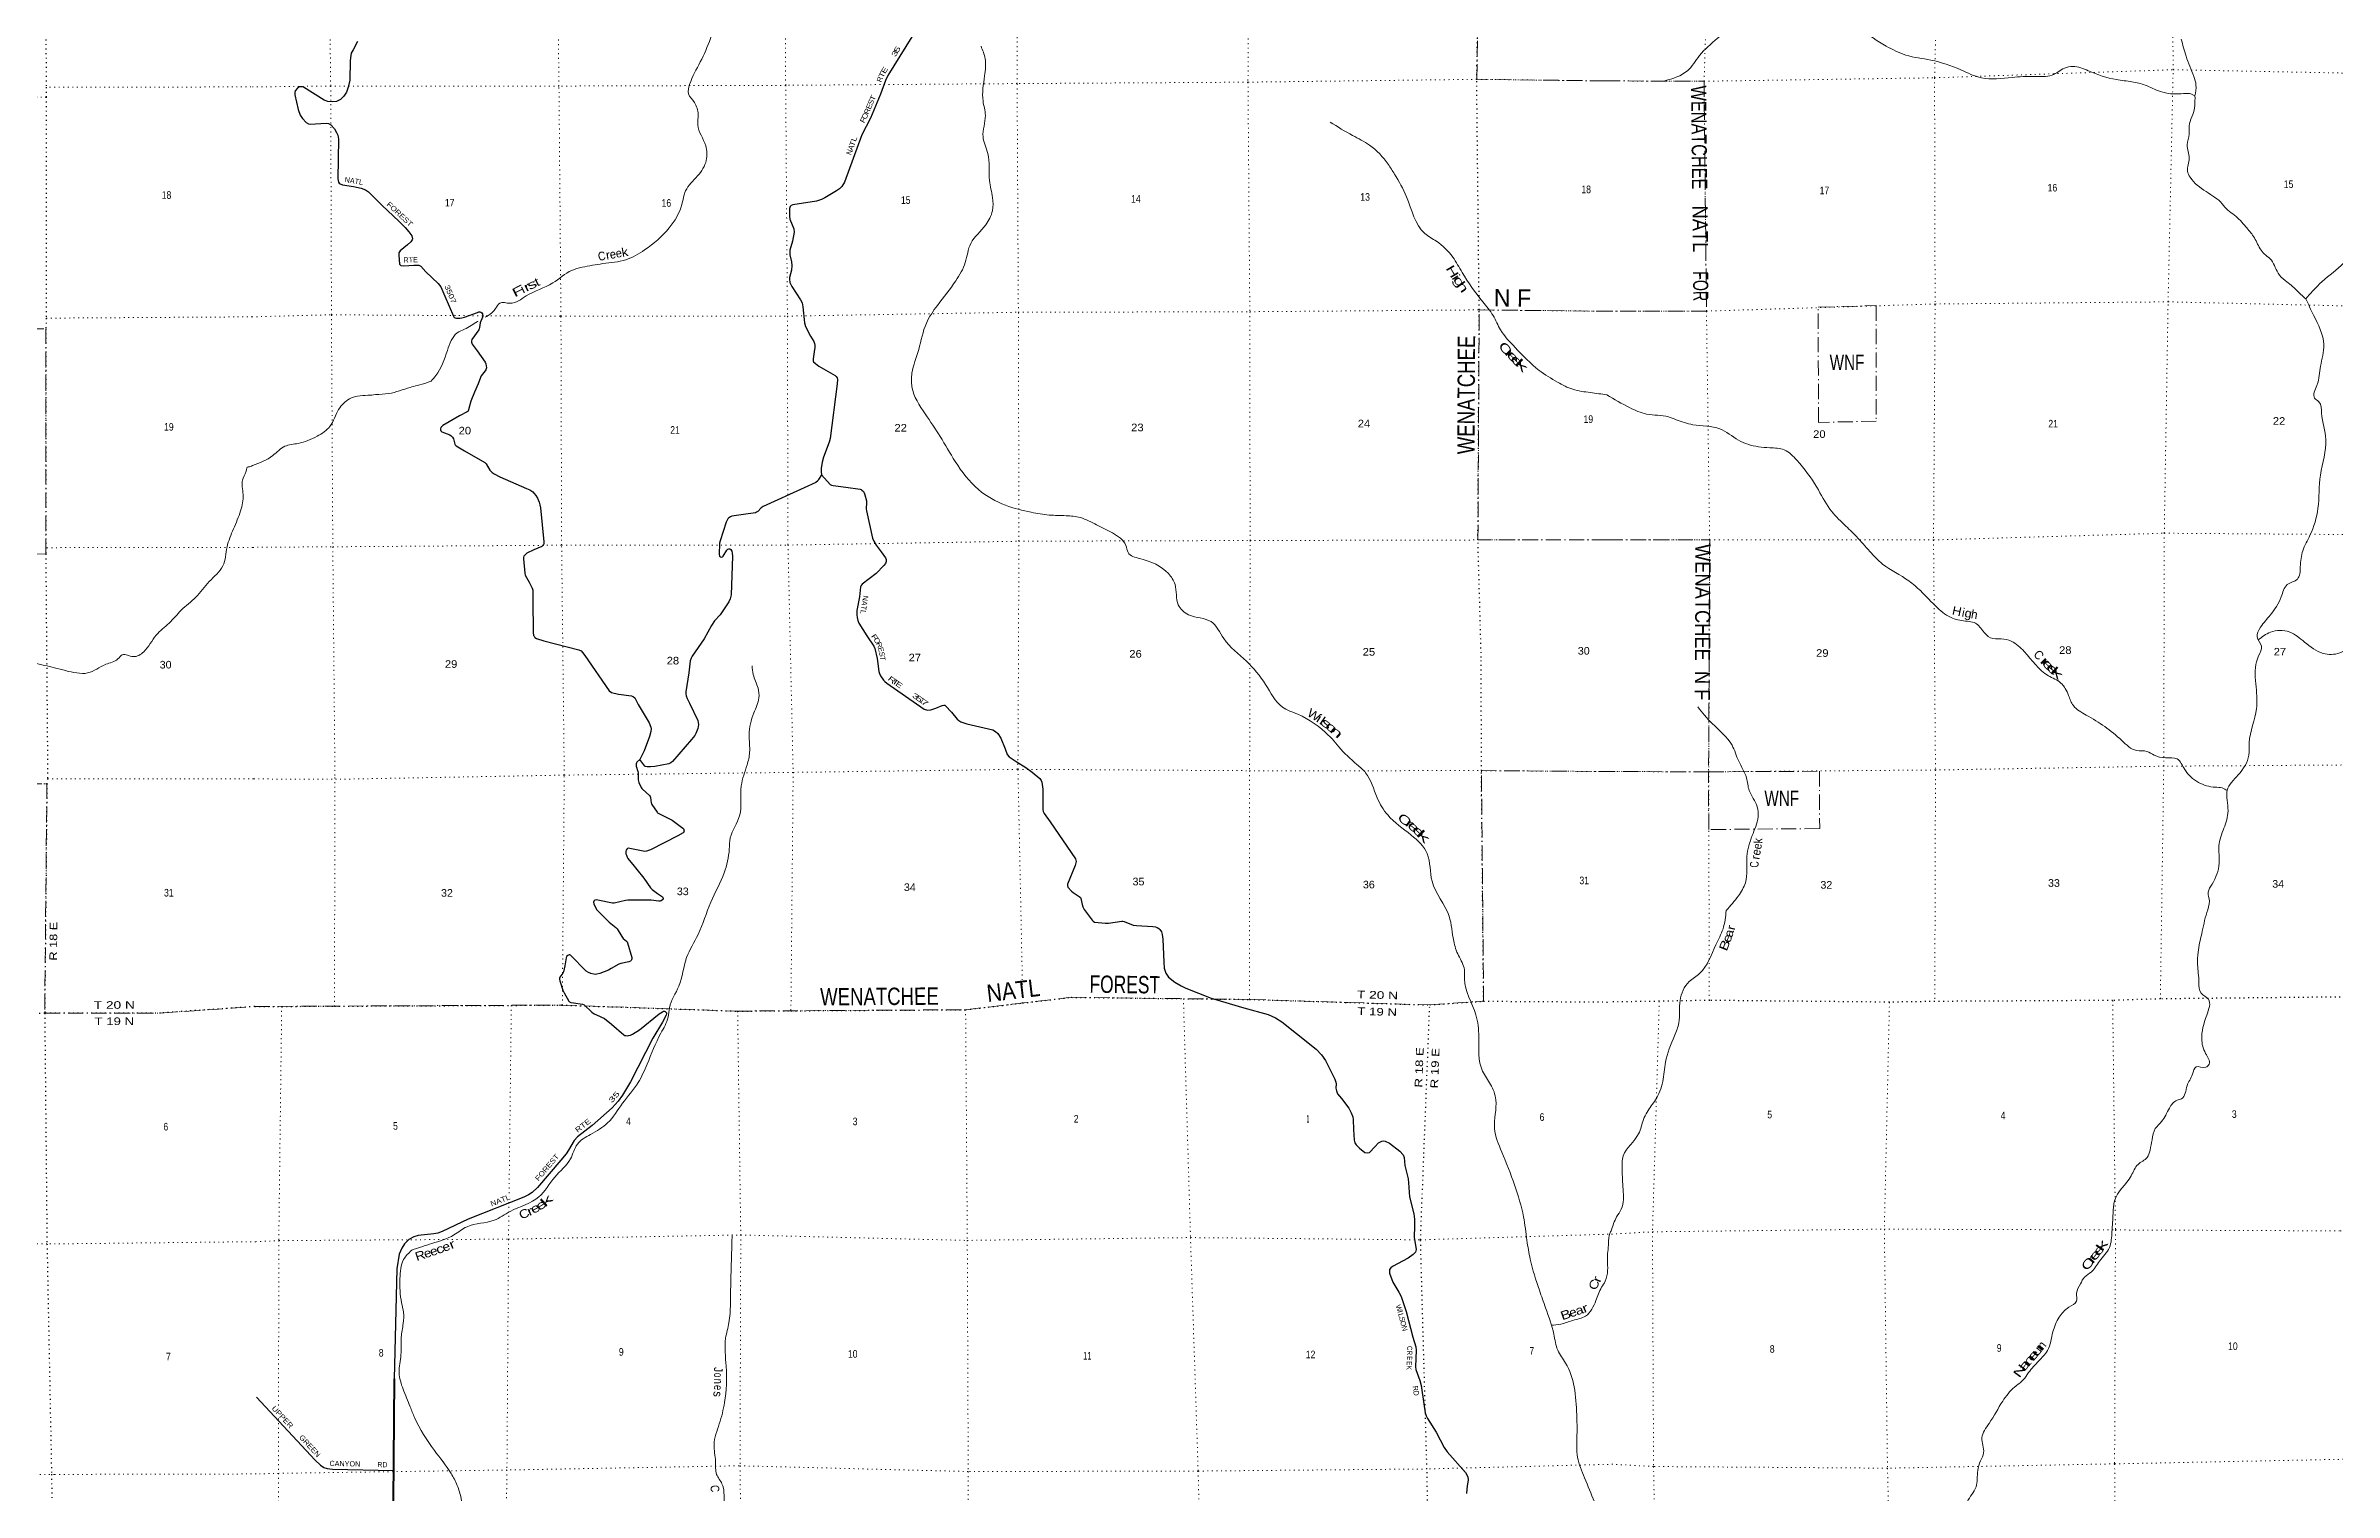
# Model space of a CAD drawing. Header units: feet. Extents: x -8 to 250644, y -192250 to 1368.
# Drawn here: x 88910 to 141658, y -129842 to -96508 of the extents above; entities that cross this region are included whole.
import ezdxf
from ezdxf.enums import TextEntityAlignment as Align

# ---------------------------------------------------------------- set-up
doc = ezdxf.new("R2010")
doc.units = ezdxf.units.FT
doc.header["$LTSCALE"] = 70
doc.linetypes.add('DOT_DASHED', pattern=[7.7, 5, -1.2, 0.3, -1.2])
doc.linetypes.add('DOTTED', pattern=[1.5, 0.3, -1.2])
for name, color, linetype, lineweight in [('26', 7, 'Continuous', 40), ('29', 7, 'Continuous', 25), ('39', 7, 'Continuous', 13), ('44', 7, 'DOT_DASHED', 13), ('6', 7, 'DOTTED', 25), ('7', 7, 'DOTTED', 13)]:
    doc.layers.add(name, color=color, linetype=linetype, lineweight=lineweight)
doc.layers.add('30', color=7, linetype='Continuous')
doc.layers.add('41', color=7, linetype='Continuous')

msp = doc.modelspace()

# ---------------------------------------------------------------- linework, layer by layer
at = {"layer": '26'}
msp.add_line((96939.82, -127228.96), (96855.95, -137299.35), dxfattribs=at)
at = {"layer": '29'}
for points in [[(96097.75, -96408.54), (95994.45, -96600.34)], [(108871.86, -96299.3), (108319.9, -97193.38), (108262.93, -97307.24), (108151.98, -97622.04), (107916.33, -98175.35), (107717.2, -98560.17), (107317.9, -99654.92), (107255.47, -99752.6), (107207.37, -99804.91), (107139.37, -99847.14), (106868.6, -100014.17), (106789.13, -100051.84), (106672.82, -100090.83), (106126.83, -100171.78), (106090.66, -100189.95), (106069.75, -100215.06), (106054.59, -100259.9), (106053.02, -100436.87), (106063.81, -100500.74), (106151.31, -100727.75), (106156.8, -100801.99), (106120.16, -101010.61), (106063.47, -101221.6), (106059.29, -101271.82), (106063.18, -101325.55), (106098.65, -101486.18), (106105.3, -101568.96), (106100.04, -101676.83), (106053.02, -101851.46), (106053.39, -101887.43), (106059.29, -101962.37), (106106.83, -102054.13), (106309.76, -102359.66), (106341.6, -102429.01), (106361.2, -102526.36), (106402.25, -102895.66), (106419.73, -102976.03), (106534.97, -103199.07), (106615.55, -103326.73), (106631.24, -103365.43), (106638.25, -103408.03), (106636.46, -103460.65), (106619.76, -103562.51), (106598.82, -103720.13), (106597.78, -103767.21), (106608.24, -103788.14), (106649.01, -103828.95), (106730.65, -103893.91), (107105.95, -104110.39), (107127.7, -104129.68), (107151.96, -104158.52), (107160.32, -104198.28), (107153.15, -104298.31), (106988.85, -105558.47), (106964.94, -105646.44), (106835.9, -105991.3), (106804.82, -106106.72), (106783.1, -106252.05), (106780.77, -106325.4), (106788.62, -106398.56)], [(95994.45, -96600.34), (95950.95, -96681.11), (95940.85, -96729.85), (95926.44, -96845.61), (95914.99, -97301.13), (95880.2, -97460.16), (95842.56, -97577.35), (95777.87, -97672.06), (95700.36, -97744.75), (95609.58, -97790.05), (95516.33, -97803.34), (95411.68, -97789.56), (95328.12, -97761.49), (94847.14, -97464.35), (94809.04, -97454.96), (94759.31, -97455.98), (94711, -97482.81), (94658.94, -97548.05), (94650.57, -97585.72), (94652.54, -97635.19), (94727.41, -97976.53), (94776.04, -98104.68), (94824.7, -98183.47), (94914.06, -98276.27), (94962.17, -98307.66), (95004.2, -98314.35), (95374.09, -98291.18), (95426.42, -98299.29), (95478.69, -98330.67), (95563.59, -98420.08), (95614.63, -98504.36), (95639.72, -98567.14), (95654.78, -98659.11), (95645.86, -99576.21), (95658.54, -99649), (95671.09, -99674.11), (95696.19, -99690.85), (95747.38, -99710.91), (96005.12, -99751.68), (96177.17, -99791.3), (96281.73, -99828.96), (96350.56, -99874.94), (96661.41, -100186.76), (97050.06, -100548.94), (97164.35, -100665.93)], [(97164.35, -100665.93), (97193.52, -100695.79), (97281.16, -100796.34), (97346.16, -100889.91), (97362.89, -100956.87), (97354.52, -100981.98), (97325.25, -101023.83), (97248.22, -101097.29), (97077.86, -101233.33), (97049.21, -101283.31), (97045.55, -101335.6), (97062.9, -101538.33), (97095.21, -101567.9), (97162.72, -101578.72), (97396.65, -101565.24), (97511.37, -101565.82), (97556.49, -101589.71), (97670.04, -101714.41), (97954.71, -101988.52), (98014.75, -102064.44), (98112.03, -102275.4), (98306.04, -102741.85), (98326.95, -102766.96), (98346.82, -102776.38), (98377.14, -102783.7), (98452.42, -102783.7), (98503.67, -102776.38), (98558.25, -102764.15), (98860.46, -102652.5), (98891.59, -102641.41), (98915.64, -102640.36), (98935.5, -102643.5), (98960.59, -102660.24), (98978.3, -102684.9), (98981.5, -102735.57), (98974.19, -102765.92), (98923.67, -102889.46), (98909.36, -103002.38), (98903.09, -103029.58), (98889.17, -103053.94), (98734.54, -103274.31), (98721.15, -103309.99), (98721.15, -103341.38), (98727.43, -103362.3), (98740.18, -103384.7), (98851.65, -103535.49), (99036.72, -103798.83), (99052.61, -103840.46), (99063.07, -103882.31), (99065.16, -103932.53), (99052.15, -103973.46), (99036.93, -103998.45), (98949.1, -104117.73), (98929.64, -104151.77), (98879.18, -104302.16), (98794.62, -104490.59), (98706, -104699.09), (98655.29, -104897.22), (98642.74, -104926.51), (98623.26, -104945.72), (98443.06, -105033.58), (98064.53, -105259.43), (98034.2, -105288.53), (98019.56, -105307.36), (98009.1, -105338.75), (98009.1, -105355.49), (98019.56, -105384.79), (98042.08, -105401.86), (98221.76, -105476.55), (98256.92, -105498.84), (98271.56, -105511.39), (98288.29, -105530.23), (98309.44, -105563.06), (98340.57, -105689.26), (98348.93, -105701.82), (98372.89, -105725.77), (98564.42, -105842.63), (99033.81, -106115.11), (99061.22, -106142.86), (99144.65, -106284.61), (99161.38, -106305.53), (99196.52, -106339.86), (99242.94, -106372.5), (99376.11, -106442.65), (99990.01, -106710.94)], [(106788.62, -106398.56), (106724.31, -106503.27), (106703.39, -106530.47), (106656.15, -106568.82), (106391.86, -106698.62), (105444.48, -107128.95), (105400.89, -107153.75), (105323.19, -107237.77), (105294.96, -107259.74), (105270.58, -107269.83), (104992.59, -107311.29), (104726.15, -107351.81), (104690.57, -107362.73), (104657.14, -107383.2), (104634.14, -107410.41), (104615.32, -107441.79), (104592.24, -107482.9), (104453.25, -107919.94), (104442.75, -107970.19), (104433.93, -108229.05), (104442.79, -108267.31), (104459.52, -108284.05), (104480.44, -108292.42), (104505.72, -108285.42), (104522.26, -108273.59), (104606.16, -108131.14), (104631, -108106.18), (104651.92, -108099.91), (104677.01, -108102), (104700.15, -108119.33), (104720.93, -108154.31), (104731.38, -108202.44), (104735.65, -108271.93), (104710.47, -109162.94), (104688.54, -109253.15), (104658.19, -109319.88), (104453.48, -109619.83), (104327.78, -109763.51), (104256.78, -109868.19), (104085.89, -110172.81), (103809.16, -110575.43), (103788.25, -110617.28), (103766.43, -110679.76), (103729.57, -110956.61), (103664.86, -111397.82), (103664.86, -111443.85), (103673.9, -111486.27), (103694.14, -111548.48), (103745.33, -111655.02), (103937.95, -112056.86), (103953.45, -112146.96), (103938.81, -112245.31), (103896.99, -112358.31), (103867.71, -112404.34), (103796.62, -112496.01), (103357.45, -113002.82), (103315.63, -113036.3), (103275.09, -113054.63), (102949.04, -113120.06), (102847.2, -113128.38), (102775.05, -113127.33), (102735.32, -113116.87), (102721.19, -113107.46), (102693.5, -113077.11), (102605.74, -112952.66)], [(106788.62, -106398.56), (106993.63, -106615.64), (107019.78, -106631.33), (107057.71, -106644.06), (107351.45, -106680.9), (107681.14, -106725.85), (107703.61, -106733.87), (107722.43, -106746.43), (107755.89, -106782), (107774.71, -106811.3), (107788.68, -106854.55), (107824.9, -106993.35), (107828.1, -107031.25), (107820.72, -107179.6), (107827.48, -107223.9), (107969.41, -107852.39), (107999.53, -107925.61), (108052.85, -108015.14), (108165.73, -108171.8)], [(99990.01, -106710.94), (100068.8, -106745.37), (100133.8, -106786.83), (100169.35, -106824.49), (100204.9, -106870.53), (100242.11, -106936.44), (100282.28, -107025.38), (100301.1, -107083.97), (100313.37, -107155.36), (100390.82, -107942.22), (100389.98, -107982.73), (100381.61, -108003.66), (100366.98, -108024.59), (100340.51, -108046.45), (100160.36, -108122.27), (100001.01, -108204.55), (99972.13, -108224.16), (99950.82, -108244.31), (99932, -108267.32), (99919.45, -108300.81), (99919.81, -108330.39), (99948.73, -108664.92), (99960.6, -108705.77), (100054.03, -108868.55), (100123.55, -109009.2), (100133.81, -109055.18), (100134.67, -109282.15), (100146.29, -110026.71)], [(108165.73, -108171.8), (108265.8, -108310.67), (108279.75, -108348.32), (108281.85, -108390.17), (108263.02, -108436.21), (108227.25, -108489.18), (108048.76, -108667.35), (107728.71, -108916.46), (107703.61, -108943.67), (107689.95, -108977.53), (107665.23, -109206.25), (107608.26, -109519.17), (107604.37, -109564.13), (107606.37, -109622.72), (107610.55, -109681.31), (107629.37, -109756.65), (107653.29, -109816.29), (107838.35, -110110.01)], [(100146.29, -110026.71), (100155.76, -110096.24), (100164.13, -110115.07), (100185.04, -110144.37), (100219.81, -110165.36), (100391.56, -110217.96), (101196.48, -110430.65), (101247.38, -110454.07), (101280.84, -110487.55), (101332.01, -110557.41), (101895.65, -111374.81), (101950.98, -111411.82), (102108.79, -111448.33), (102414.5, -111491.22), (102456.1, -111508.74), (102485.37, -111538.03), (102561.8, -111688.25), (102815.79, -112111.4), (102853.98, -112214.75), (102860.75, -112250.55), (102857.61, -112308.1), (102829.32, -112425.41), (102706.31, -112758.24), (102605.74, -112952.66)], [(107838.35, -110110.01), (107998.47, -110347.81), (108019.26, -110397.16), (108070.49, -110630.08), (108113.49, -110931.65), (108126.04, -110977.69), (108149.19, -111025.61), (108218.05, -111124.17), (108249.42, -111157.65), (108292.57, -111196.55), (109160.15, -111796.95), (109232.12, -111818.95), (109310.72, -111813.69), (109428.17, -111773.27), (109574.22, -111713.24), (109611.86, -111704.87), (109634.86, -111706.96), (109648.24, -111717.62), (109787.69, -111868.47), (109915.14, -112023.31), (109952.73, -112058.52), (110002.92, -112087.82), (110136.68, -112132.22), (110735.94, -112272.16), (110801.78, -112313.82), (110851.97, -112355.67), (110927.24, -112463.27), (111022.54, -112711.45)], [(111022.54, -112711.45), (111071.55, -112839.07), (111115.77, -112895.2), (111279.35, -112999.96), (111502.79, -113140.98), (111648.74, -113249.22), (111820.22, -113395.7), (111853.68, -113441.74), (111871.54, -113477.02), (111891.02, -113637.62), (111889.23, -114105.09), (111897.59, -114155.31), (111923.19, -114203.62), (112058.52, -114394.6), (112643.5, -115248.93), (112656.72, -115308.34), (112635.04, -115395.41), (112464.33, -115827.31), (112460.14, -115860.79), (112471.51, -115898.72), (112551.11, -115989.48), (112589.06, -116021.42), (112729.91, -116113.99), (112758.15, -116138.05), (112770.54, -116158.33), (112798.93, -116300.23), (112813.56, -116348.36), (112847.68, -116413.39), (113026.87, -116655.97), (113054.06, -116683.17), (113084.64, -116702.95), (113336.38, -116729.21), (113404.41, -116727.81), (113710.71, -116683.17), (113736.85, -116680.03), (113770.35, -116688.57), (113977.34, -116774.2), (114049.91, -116783.58), (114429.66, -116804.57), (114489.7, -116816.05), (114527.34, -116828.61), (114562.89, -116847.44), (114591.36, -116875.21), (114625.63, -116931.15), (114640.27, -116987.65), (114656.61, -117100.13), (114682.08, -117629.38)], [(102605.74, -112952.66), (102534.53, -113018.53), (102524.64, -113034.74), (102518.88, -113055.14), (102518.36, -113080.77), (102521.28, -113108.98), (102560.19, -113232.49), (102566.76, -113265.63), (102563.85, -113426.57), (102570.14, -113458.29), (102580.58, -113484.12), (102634.95, -113603.39), (102649.59, -113624.32), (102665.51, -113643.15), (102825.78, -113782.83), (102838.9, -113806.13), (102847.74, -113832), (102865.51, -113954.42), (102869.18, -113969.59), (102880.29, -113990.86), (103001.97, -114173.62), (103009.81, -114183.56), (103023.57, -114193.9), (103348.89, -114357.24), (103594.2, -114536.45), (103605.29, -114548.19), (103613.65, -114562.84), (103619.93, -114587.95), (103623.07, -114607.83), (103620.97, -114619.34), (103614.7, -114629.8), (103601.86, -114642.83), (103481.69, -114712.78), (102848.96, -115038.34), (102760.43, -115070.29), (102714.42, -115074.47), (102676.95, -115070.03), (102373.29, -115007.08), (102344.28, -115001.23), (102321.27, -115007.51), (102302.45, -115022.16), (102287.22, -115044.99), (102281.54, -115074.47), (102281.54, -115105.86), (102283.63, -115128.88), (102294.09, -115164.45), (102308.73, -115204.21), (102326.59, -115235.74), (102468.57, -115411.13)], [(102468.57, -115411.13), (102531.68, -115489.1), (102694.94, -115694.2), (102846.16, -115915.32), (102883.81, -115951.27), (103013.67, -116044.16), (103123.38, -116118.68), (103136.85, -116137.51), (103143.13, -116156.34), (103138.94, -116175.18), (103129.15, -116190.94), (103095.03, -116214.93), (103069.93, -116223.3), (103041.09, -116222.84), (102866.03, -116201.33), (102809.28, -116196.18), (102325.46, -116200.29), (102269.51, -116208.91), (102014.9, -116270.38), (101969.46, -116270.39), (101635.86, -116195.32), (101594.57, -116188.77), (101567.38, -116199.24), (101544.38, -116222.25), (101535.74, -116247.25), (101542.29, -116278.75), (101607.11, -116410.59), (101641.04, -116452.21), (101898.1, -116705.69), (102051.5, -116828.05), (102077.53, -116856.64), (102184.92, -117031.5), (102221.93, -117078.11), (102297.22, -117140.89), (102310.81, -117154.49), (102322.37, -117182.35), (102417.26, -117515.71), (102419.03, -117547.38), (102413.28, -117573.01), (102403.35, -117588.19), (102385.05, -117605.44), (102346.96, -117621.9), (102162.85, -117654.1), (102120.92, -117669.51), (101945.37, -117775.47), (101884.59, -117807.41), (101679.78, -117886.38), (101612.42, -117903.07), (101583.58, -117907.3), (101539.67, -117905.21), (101476.93, -117888.47), (101418.38, -117867.54), (101366.76, -117834.24), (101004.11, -117466.1), (100986.54, -117458.43), (100975.03, -117457.4), (100941.58, -117469.95), (100916.48, -117499.25), (100901.96, -117528.06), (100871.38, -117714.62), (100844.34, -117847.65), (100828.87, -117883.09), (100762.78, -117975.3), (100754.41, -117989.95), (100752.46, -118021.38), (100756.5, -118059.01), (100829.64, -118268.4), (100856.88, -118333.14), (100964.75, -118525.61), (100985.5, -118541.35), (101012.68, -118556), (101070.57, -118566), (101284.54, -118593.67), (101316.31, -118608.75), (101493.67, -118779.91), (101547.54, -118816.02), (101607.5, -118844.03)], [(114682.08, -117629.38), (114688.48, -117762.46), (114726, -117877), (114787.77, -117969.41), (114930.95, -118086.26), (115081.52, -118174.15), (115186.76, -118225.25), (115773.72, -118459.48), (116522.66, -118678.04), (117085.88, -118833.95), (117258.5, -118908.65), (117400.71, -119000.73), (117736.17, -119271.02), (118195.38, -119628.51), (118314.32, -119762.1), (118408.69, -119892.18), (118620.37, -120324.76), (118645, -120392.32), (118653.36, -120429.98), (118649.18, -120530.43), (118657.55, -120589.02), (118686.82, -120660.17), (118778.87, -120770.66), (118942.09, -120989.8), (119000.51, -121099.62), (119033.97, -121191.69), (119047.19, -121254.96), (119052.46, -121485.76), (119065.68, -121726.61), (119086.25, -121792.27), (119115.52, -121838.31), (119193.02, -121913.55), (119312.1, -122009.9), (119374.58, -122022.37), (119425.03, -122014.09), (119540.95, -121882.3), (119629.97, -121792.27), (119703.29, -121752.25), (119734.53, -121746.23), (119780.54, -121750.42), (119883.06, -121796.84), (120118.35, -121982.04), (120198.03, -122068.53), (120217.61, -122125), (120233.24, -122311.44), (120313.81, -122623.04), (120323.93, -122709.02), (120344.87, -123036.18), (120441.57, -123427.75), (120458.1, -123550.06), (120456.66, -123712.75), (120451.86, -123963.59), (120494.92, -124250.67), (120492.62, -124277.24), (120481.11, -124309.68), (120430.92, -124364.08), (120310.37, -124450.91), (119951.94, -124640.68), (119912.29, -124669.6), (119883.02, -124711.46), (119878.83, -124740.75), (119881.48, -124797.04), (119958.79, -124999.92), (120095.97, -125235.05), (120147.56, -125331.91), (120268.48, -125674.97), (120420.51, -126269.36), (120487.76, -126494.29), (120494.7, -126566.55), (120477.97, -126955.77), (120492.09, -127016.07), (120583.25, -127267.15), (120615.99, -127382.66), (120673.48, -127807.2), (120705.92, -128012.54), (120726.83, -128079.51), (120756.37, -128142.55), (120955.26, -128458.1), (121146.05, -128809.76), (121209.92, -128910.27), (121632.35, -129391.57), (121685.6, -129491.4), (121695.09, -129558.98), (121676.27, -129703.37), (121667.9, -129774.51), (121654.4, -129874.62)], [(101607.5, -118844.03), (101785.07, -118926.97), (101952.57, -119055.82), (102231.65, -119301.33), (102254.87, -119313.53), (102282.06, -119319.81), (102317.61, -119324), (102344.79, -119319.81), (102388.71, -119309.35), (102437.6, -119285.78), (102597.84, -119185.83), (103048.79, -118819.69), (103122.73, -118771.55), (103149.91, -118756.9), (103168.93, -118757.77), (103187.56, -118763.18), (103198.01, -118771.55), (103214.74, -118796.66), (103218.93, -118819.68), (103212.62, -118848.18), (103124.16, -119006.51), (102903.07, -119381.24), (102390.12, -120383.4), (102200.5, -120690.46), (102100.12, -120828.57), (101964.42, -120980.39), (101501.33, -121392.66), (101169.52, -121650.96), (101088.43, -121736.83), (100957.77, -121963.28), (100901.84, -122040.18), (100781.14, -122187.61), (100247.4, -122816.45), (100119.72, -122931.63), (100040.26, -122990.22), (99930.82, -123044.45), (98647.85, -123547.04), (98043.15, -123833.53), (97946.95, -123871.2), (97857.15, -123886.26), (97491.06, -123929.79), (97391.14, -123959.37), (97277.76, -124021.87), (97181.56, -124118.13), (97114.64, -124218.57), (97058.05, -124353.9), (97003, -124690.92), (96939.82, -127228.96)], [(93764.14, -127652.53), (95115.83, -129103.32), (95238.81, -129217.78), (95321.2, -129270.39), (95393.56, -129297.3), (95522.97, -129311.02), (96922.24, -129339.81)]]:
    msp.add_lwpolyline(points, dxfattribs=at)
at = {"layer": '39'}
for points in [[(141003.13, -102339.38), (141321.51, -101996.81), (141816.54, -101572.34), (142169.37, -101285.84), (142492.92, -101154.71), (142789.33, -100866.58), (143190.68, -100277.49), (143539.67, -100021.25), (143850.39, -99767.28), (144085.72, -99374.77), (144270.58, -98964.45), (144386.49, -98480.04), (144511.04, -98092.3), (144601.99, -97809.57), (144569.05, -97364.43), (144627.83, -96761.51), (144778.86, -96419.94), (144734.02, -95674.62), (144709.45, -95279.81), (144863.19, -95053.09), (145212.3, -94817), (145474.76, -94577.46), (145748.75, -94247.16), (146255.19, -94042.26), (146572.19, -93826.54), (146679.2, -93535.64), (146900.81, -92727.51)], [(99037.72, -102764.83), (99107.87, -102724.29), (99278.67, -102563.29), (99373.1, -102440.52), (99610.35, -102442.61), (99980.19, -102273.62), (100597.26, -101973.85), (101033.38, -101684.09), (101272.59, -101613.7), (101751.06, -101529.3), (102279.79, -101440.88), (102713.93, -101211.52), (103278.6, -100706.39), (103571.82, -100164.94), (103658.08, -99848.91), (103935.34, -99508.77), (104134.17, -99148.48), (104121.9, -98814.29), (103938.65, -98329.07), (103946.55, -98089.5), (103859.93, -97813.67), (103727.11, -97616.34), (103751.11, -97400.95), (103996.09, -96881.63), (104231, -96340.16), (104407.61, -95812.77), (104672.72, -95335.74), (104933.98, -95144.57), (105221.29, -94816.52), (105319.63, -94520.61), (105349.61, -94222.68), (105594.65, -93793.95)], [(126225.41, -97315.56), (126747.81, -97084.36), (127027.71, -96731.85), (127438.31, -96338.17), (127646.94, -96191.69), (127939.21, -96215.93), (128436.1, -96097.75), (128971.16, -95630.69), (129295.03, -95549.94), (129860.97, -95521.98), (130370.06, -95750.33), (130753.01, -96108.49), (131329.66, -96513.72), (131784.23, -96722.28), (132363.14, -96839.32), (133049.49, -97062.46), (133524.04, -97244.69), (134235.15, -97235.91), (134736.67, -97214.43), (135153.51, -97183.43), (135440.64, -97024.33), (135633.79, -96982.74), (135988.98, -97083.14), (136636.93, -97288.4), (136995.83, -97336.38), (137302.54, -97414.94), (137649.95, -97561.75), (138133.78, -97612.93), (138319.11, -97609.68), (138448.39, -97662.94)], [(110467.91, -96517.23), (110560.56, -96803.13), (110550.75, -97201.73), (110512.9, -97781.51), (110567.38, -98111.68), (110513.39, -98606.9), (110624.21, -98989.43), (110662.78, -99613.52), (110733.39, -100006.1), (110729.55, -100310.09), (110574.93, -100636.17), (110231.38, -101064.86), (110102.97, -101501.68), (109886.08, -101924.37), (109462.19, -102489.94), (109207.09, -102902.55), (109030.53, -103510.47), (108876.04, -104053.97), (108874.22, -104370.04), (109180.2, -104992.19), (109526.34, -105513.71), (109872.5, -106087.56), (110409.71, -106735.96), (111033.21, -107098.52), (111624.41, -107257.74), (112036.62, -107322.29), (112428.69, -107338.52), (112756.44, -107382.91), (113132.52, -107550.11), (113498.56, -107735.44), (113804.34, -108021.4), (113856.71, -108188.51), (114128.22, -108325.48), (114785.89, -108671.95), (114938.84, -108921.63), (115013.52, -109392.73), (115250.9, -109620.28), (115769.73, -109779.48), (116061.49, -110170.12), (116582.55, -110689.68), (117027.21, -111227.33), (117415.56, -111748.85), (117767.51, -111914.04), (118479.55, -112399.43), (118558.01, -112479.98), (118712.93, -112665.24), (119131.38, -113070.01), (119332.55, -113261.32), (119598.29, -113839.17), (119841.81, -114233.83), (120382.93, -114699.03), (120751.12, -115125.93), (120862.09, -115762.12), (121256.65, -116567.5), (121361.54, -117141.28), (121474.33, -117473.49), (121611.25, -117803.69), (121611.38, -118011.04), (121873.25, -118840.54), (121939.9, -119345.86), (122026.83, -120137.05), (122214, -120443.11), (122332.84, -120799.48), (122305.09, -121457.77), (122472.29, -122003.38), (122766.29, -122760.42), (122971.81, -123495.28), (123050.55, -124036.84), (123127.21, -124473.72), (123338.76, -125188.45), (123479.74, -125595.15), (123671.11, -126203.18), (123759.79, -126567.59), (123942.94, -126865.59), (124138.29, -127413.23), (124199, -128057.45), (124203.3, -128520.48), (124217.68, -129039.88), (124378.81, -129506.98), (124610.36, -130064.69), (124807.67, -130513.68), (124898.33, -130821.72), (125038.92, -131057.29)], [(138132.14, -96353.46), (138243.33, -96747.69), (138423.48, -97216.02), (138471.01, -97411.17), (138448.37, -97663.22)], [(138448.37, -97663.22), (138400.64, -98094.79), (138321.32, -98302.88), (138314.76, -98548.77), (138269.89, -98788.88), (138314.09, -99098.92), (138277.64, -99397.41), (138336.91, -99536.06), (138703.58, -99868.13), (139078.01, -100149.77), (139203.81, -100296.04), (139357.62, -100409.87), (139619.16, -100680.18), (139795.79, -100902.68), (139950.62, -101183.77), (140046.05, -101306.06), (140181.7, -101415.99), (140363.02, -101745.27), (140529.28, -101919.48), (140668.95, -102027.36), (140887.81, -102237.5), (141003.27, -102339.5)], [(118515.28, -98269.15), (119030.17, -98575.3), (119422.37, -98798.88), (119852.89, -99239.9), (119995.78, -99465.41), (120277.58, -99988.92), (120694.27, -100834.57), (120963.8, -101013.82), (121340, -101378.32), (121559.36, -101732.7), (122030.24, -102405.24), (122269.69, -102725.4), (122442.8, -103057.63), (122776.8, -103458.35), (123330.02, -103987.98), (123758.44, -104259.88), (124104.36, -104425.07), (124514.56, -104499.68), (124892.34, -104554.37)], [(97790.18, -104235.51), (97902.36, -104106.95), (98167.41, -103527.25), (98392.35, -103126.7), (98561.19, -103040.19), (98862.66, -102861.11), (98870.82, -102856.36)], [(141003.27, -102339.5), (141182.86, -102717.15), (141416.67, -103394.7), (141343.16, -103894.96), (141257.2, -104334.84), (141206.61, -104627.37), (141303.84, -104713.38), (141365.87, -104974.93), (141464.24, -105578.83), (141340.32, -106399.83), (141282.55, -107167.99), (141098.98, -107789.89), (140933.93, -108143.65), (140875.76, -108516.84), (140808.99, -108799.41), (140574.05, -108925.92), (140436.75, -109206.94), (140183.46, -109627.79), (139959.54, -109909.39), (139878.28, -110129.59), (139980.33, -110344.53), (139913.2, -110568.66), (139842.31, -110837.15), (139870.13, -111435.47), (139866.19, -111780.09), (139697.75, -112569.14), (139689.42, -112855.35), (139442.39, -113312.43), (139192.71, -113664.74), (139209.73, -114142.22), (139115.44, -114537.82), (139001.09, -114947.66), (139005.55, -115348.65), (138841.27, -115829.36), (138753.77, -116017.35), (138779.18, -116218.7), (138722.38, -116485.08), (138602.49, -116977.58), (138520.41, -117393.25), (138510.1, -117683.51), (138538.77, -118090.38), (138588.64, -118339.93), (138756.73, -118481.88), (138720.69, -118848.88), (138603.17, -119399.81), (138693.83, -119729.69), (138773.9, -119975.01), (138697.78, -120048.06), (138472.1, -120041.51), (138390.53, -120209.31), (138265.23, -120476.15), (138140.12, -120773.21), (138037.58, -120806.14), (137857.39, -120990.72), (137679.96, -121298.21), (137533.89, -121462.42), (137458.9, -121718.84), (137412.03, -121960.98), (137344.54, -122126.67), (137136, -122287.26), (136976.43, -122550.3), (136593.14, -123127.18), (136560.66, -123417.58), (136535.03, -123838.92), (136474.8, -124204.07), (136251.08, -124517.91), (136053.16, -124769.11), (135902.75, -124882.97), (135809.04, -125042.79), (135717.67, -125257.01), (135716.78, -125440.39), (135544.36, -125578.58), (135316.1, -125809.83), (135173.11, -126147.32), (135046.81, -126579.4), (134846.79, -126816.51), (134612.72, -127086.09), (134490.84, -127252.15), (134290.39, -127418.73), (134016.38, -127745), (133703.19, -128254.91), (133538.02, -128590.54), (133576.36, -128930.84), (133507, -129118.72), (133439.87, -129342.85), (133401.89, -129721.95), (133202.5, -130061.83), (133126.58, -130497.61), (133009.46, -130782.54), (132556.97, -131245.01), (132401.63, -131540.26)], [(139905.22, -110201.21), (140187.89, -110022.73), (140623.02, -110017.81), (140974.99, -110251.24), (141401.68, -110512.38), (141784.38, -110499.75), (142200.36, -110327.7), (142391.83, -110340.53), (142663.58, -110302.44), (143175.65, -110359.48), (143456.85, -110220.57), (143634.01, -110199.24), (144021.66, -110337.71), (144493.53, -110409.12), (145046.79, -110284.52), (145382.52, -110167.41), (145538.87, -110037.4), (145941, -109905.75), (146054.99, -109767.95), (145894.92, -109617.88), (145702.97, -109195.98), (145749.41, -108883.32), (145923.55, -108696.76), (146249.18, -108575.69), (146465.54, -108374.75), (146603.02, -108123.95), (146738.99, -107955.78), (146972.2, -107875.64), (147361.7, -107655.4), (147788.58, -107289.82), (148219.42, -106910.11), (148659.18, -106673.41), (149055.01, -106501.5), (149558.48, -106469.93), (149853.58, -106296.67), (150192.49, -106370.98), (150422.3, -106393.63), (150629.46, -106335.82), (151172.96, -106261.66), (151622, -106224.41), (151561.09, -105817.75), (151531.76, -105632.55), (151672.08, -105188.28), (151632.77, -104688.78), (151616.05, -104259.66), (151810.37, -104079.01), (152100.99, -103833.24), (152434.57, -103363.49), (152526.35, -103129.69)], [(93674.33, -106184.28), (94143.69, -105949.84), (94421.03, -105738.54), (94726.59, -105672.2), (95164.8, -105505.25), (95460.22, -105279.86), (95661.04, -104887.36), (95910.2, -104647.87), (96095.14, -104579.48), (96336.4, -104563.45), (96509.3, -104547.4), (96816.9, -104521.33), (97309.4, -104380.56), (97472.23, -104334.31), (97705.2, -104269.98), (97790.18, -104235.51)], [(124890.54, -104554.11), (125417.16, -104847.61), (125808.91, -104996.13), (126310.95, -105061.3), (126486.61, -105124.61), (126876.15, -105240.91), (127497.24, -105335.5), (127925.94, -105596.63), (128142.09, -105691.92), (128646.24, -105773.19), (128980.97, -105821.33), (129272.54, -106061.21), (129731.62, -106678.82), (130034.91, -107188.64), (130365.46, -107543.12), (130645.16, -107817.33), (130955.5, -108161.87), (131249.39, -108452.11), (131854.15, -108841.03), (132119.43, -109064.96), (132510.66, -109459.34), (132860.67, -109700.84), (133205.6, -109771.08), (133356.88, -109800.3), (133559.49, -109988.37), (133733.74, -110150.44), (133981.69, -110174.98), (134213.72, -110231.87), (134511.3, -110465.66), (135068.75, -111026.19), (135357.87, -111193.53), (135532.87, -111478.52), (135645.11, -111713.55), (135942.6, -111933.23), (136762.1, -112518.2), (137103.99, -112749.68), (137341.84, -112770.26), (137507.56, -112855.81), (137765.8, -112914.54), (138037.95, -112942.95), (138210.67, -113185.63), (138530.81, -113483.76), (138914.27, -113596.06), (139073.52, -113611.12), (139190.91, -113669.93)], [(75330.78, -106876.02), (75434.4, -106885.48), (75842.16, -106820.71), (76400.62, -106810.1), (76718.06, -106854.04), (76886.87, -106926.28), (76995.35, -106924.16), (77156.04, -106891.82), (77373.02, -106921.77), (77841.12, -106953.49), (78134.37, -106882.8), (78524.17, -106978.96), (78793.39, -107014.9), (78942.02, -106968.49), (79438.25, -107006.21), (79701.36, -106937.56), (79956.41, -106836.74), (80295.87, -106782.1), (80764.03, -106894.27), (81123.71, -106992.47), (81396.89, -106962.03), (81629.85, -106873.3), (82154.03, -106685.72), (82545.74, -106655.16), (82851.2, -106793.64), (83092.37, -106920.12), (83255.04, -106849.56), (83470.01, -106871.47), (83817.66, -107011.92), (84292.01, -107315.17), (84605.6, -107560.24), (85067.82, -107772.99), (85303.06, -108016.13), (85612.64, -108283.33), (85960.37, -108520.33), (86195.48, -108600.55), (86336.11, -108612.48), (86641.65, -108833.42), (86929.11, -109068.47), (87270.88, -109383.91), (87692.96, -109648.99), (88062.81, -109910.1), (88249.92, -110249.84), (88272.2, -110485.14), (88634, -110722.12), (89114.22, -110842.33), (89626.59, -110962.5), (89875.7, -110962.26), (90293.39, -110762.72), (90572.52, -110639.75), (90674.9, -110545.11), (90924.04, -110585.09), (91167.03, -110474.23), (91456, -110089.77), (91757.11, -109811.9), (92030.08, -109517.97), (92369.34, -109215.93), (92676.42, -108857.61), (92991.52, -108493.24), (93089.61, -108058.69), (93237.93, -107642.19), (93400.31, -107223.66), (93458.27, -106849.49), (93445.94, -106515.62), (93526.14, -106310.38), (93578.29, -106211.77), (93580.3, -106211.77), (93674.33, -106184.28)], [(97347.5, -124262.43), (97809.84, -124109.57), (98318.4, -123912.44), (98619.87, -123725.31), (99245.07, -123574.52), (99616.9, -123371.31), (100276.17, -123037.33), (100643.83, -122578.44), (101005.48, -122159.82), (101164.11, -121821.66), (101467.57, -121596.28), (101859.48, -121330.66), (102205.02, -120879.83), (102564.63, -120400.81), (102769.46, -119980.12), (103088.71, -119263.54), (103253.35, -118895.18), (103285.39, -118675.76), (103502.23, -118178.58), (103680.78, -117522.35), (103945.85, -116988.95), (104236.94, -116246.18), (104548.17, -115567.85), (104664.46, -115024.33), (104688.43, -114764.65), (104901.24, -114251.36), (104941.04, -113562.87), (105075.46, -113081.77), (105133.59, -112791.9), (105123.29, -112389.26), (105231.56, -111884), (105347.96, -111535.76), (105329.73, -111312.29), (105216.95, -110996.19), (105190.69, -110794.87)], [(127643.53, -116434.07), (127923.56, -116101.72), (128084.88, -115796.35), (128121.47, -115189.54), (128241.44, -114711.15), (128377.82, -114278.99), (128360.26, -114043.33), (128172.63, -113669.76), (128110.42, -113377.98), (127930.78, -112994.28), (127777.43, -112624.51), (127319.06, -112123.78), (126985.62, -111744.06)], [(127643.53, -116434.07), (127569.59, -116861.78), (127406.61, -117225.6), (127029.86, -117885.06), (126789.27, -118076.09), (126578.36, -118508.74), (126551.28, -119022.79), (126450.36, -119323.73), (126244.55, -119931.67), (126178.79, -120379.47), (126012.13, -120801.75), (125820.43, -121081.13), (125736.88, -121254.99), (125624.03, -121580.18), (125270.56, -122092.38), (125244.27, -122406.92), (125265.16, -122858.18), (125225.67, -123319.92), (125117.95, -123495.96), (124998.89, -123804.52)], [(103974.58, -137271.22), (104144.74, -136772.22), (104287.36, -136554.85), (104578.62, -136099.97), (104785.4, -135600.77), (104855.45, -135057.24), (104921.67, -134853.93), (105022.04, -134574.14), (105082.11, -134167.5), (105170.34, -133781), (105151.74, -132937.49), (105249.98, -132470.47), (105241.72, -132112.12), (104919.68, -131530.22), (104702.16, -130908.09), (104544.83, -130074.6), (104496.32, -129649.81), (104373.55, -129430.34), (104347.23, -129132.39), (104312.82, -128745.85), (104435.17, -128266.76), (104555.51, -127775.59), (104593.21, -126940.14), (104580.76, -126291.9), (104656.95, -125935.6), (104690.87, -125510.84), (104702.53, -124844.49), (104724.24, -124166.06), (104730.12, -123904.36)], [(123608.29, -125992.74), (123827.8, -125971.72), (124111.23, -125881.21), (124400.7, -125782.66), (124641.75, -125422.38), (124770.24, -125120.45), (124854.6, -124979.55), (124910.75, -124729.94), (124904.57, -124486.35), (124930.48, -124099.83), (124962.51, -123876.38), (124998.89, -123804.52)], [(97347.5, -124262.43), (97156.63, -124481.8), (97074.46, -124918.63), (97110.98, -125476.29), (97155.35, -125693.72), (97149.47, -125953.41), (97103.42, -126271.48), (97095.62, -126672.09), (97053.65, -127088.8), (97146.36, -127465.29), (97309.46, -127874.01), (97410.14, -128121.66), (97867, -128880.75), (98253.35, -129410.33), (98394.25, -129684.16), (98484.91, -129984.15), (98547.5, -130429.08), (98597.91, -130674.7), (98791.21, -131143.82), (98909.99, -131399.53), (99014.73, -131715.62), (99159.95, -132478.65), (99292.97, -133008.15), (99488.2, -133352.46), (99576.89, -133734.98), (99611.26, -134049.05), (99671.84, -134479.88), (99708.13, -134651.01), (99641.98, -134977.12), (99817.07, -135265.05), (99935.84, -135508.68), (99887.81, -135875.06), (99960.34, -136116.66), (100256.12, -136503.27), (100435.18, -136696.59), (100541.88, -136926.12), (100632.47, -137111.36), (100741.05, -137283.01)]]:
    msp.add_spline(points, degree=3, dxfattribs=at)
at = {"layer": '44'}
for points in [[(124852.49, -97317.71), (121893.76, -97280.84), (121979.64, -92013.9), (124625.98, -91998.53), (124619.6, -91338.52)], [(76961.23, -96398.1), (76967.55, -97777.15), (76252.65, -97775.8), (76247.93, -101723.31), (75618.68, -101740.94), (75623.24, -103084.97), (78271.92, -103087.23), (88909.03, -103030.41), (88909.2, -108219.72), (83595.66, -108235.05), (80910.98, -108260.77), (80927.69, -109545.99), (82916.37, -109534.85), (82954, -112213.38), (80951.37, -112238.69), (80935.38, -110877.26), (78294.38, -110903.9), (78294.47, -113592.53), (83618.03, -113540.99), (88936.63, -113516.33), (88885.62, -118805.53), (91555.44, -118798.85), (93726.98, -118648.27)], [(124852.49, -97317.71), (127132.58, -97325.41), (127188.34, -102622.82), (124881.69, -102625.71)], [(124910.7, -107895.92), (121920.68, -107897.29), (121950.23, -102594.9), (124881.69, -102625.71)], [(124910.7, -107895.92), (127262.18, -107894.15), (127237.74, -113239.9), (124940.07, -113234.24)], [(93726.98, -118648.27), (100803.52, -118616.08), (104819.38, -118754.82), (110112.38, -118723.18), (112546.87, -118437.16), (116682.37, -118487), (118922.7, -118555.65), (120810.17, -118613.2), (122051.63, -118525.31), (122001.16, -113213.24), (124940.07, -113234.24)]]:
    msp.add_lwpolyline(points, dxfattribs=at)
for points in [[(129772.26, -105187.32), (129760.41, -102531.54), (131103.59, -102495.79), (131101.42, -105159.64)], [(127237.74, -113239.9), (129795.88, -113227.01), (129797.79, -114548.88), (127239.66, -114569.81)]]:
    msp.add_lwpolyline(points, close=True, dxfattribs=at)
at = {"layer": '6'}
for points in [[(122051.63, -118525.31), (122001.16, -113213.24), (121996.97, -110604.78), (121920.68, -107897.29), (121950.23, -102594.9), (121892.45, -97289.78), (121979.64, -92013.9), (121993.97, -91358.79)], [(88906.64, -92218.09), (88908.45, -92372.22), (88916.58, -97462.97), (88918.78, -97690.25), (88922.89, -102785.02), (88909.03, -103030.41), (88911.1, -108074.9), (88909.2, -108219.72), (88953.57, -113398.93), (88935.58, -113515.6), (88935.58, -113515.6), (88885.62, -118805.53), (88938.12, -124121.5), (89042.86, -129429.37), (89113.44, -134741.3), (89092.07, -137334.26)], [(93726.98, -118648.27), (91555.44, -118798.85), (88885.62, -118805.53), (83578.11, -118830.91), (78266.61, -118888.47), (78208.35, -118892.55), (73005.34, -118950.01), (72912.93, -118948.09), (67701.85, -118975.38), (67557.2, -118969.49), (62480.76, -118935.98)], [(93726.98, -118648.27), (94351.23, -118646.91), (95563.92, -118640.59), (99639.58, -118622.68), (100803.52, -118616.08), (104856.96, -118754.6), (106085.44, -118747.25), (110112.38, -118723.18), (111429.17, -118568.47), (112546.87, -118437.16), (115132.18, -118468.32), (116655.64, -118485.7), (120810.17, -118613.2), (122051.63, -118525.31), (124969.29, -118545.5)], [(120854.06, -137184.44), (120857.3, -134546.81), (120745.58, -129306.55), (120597.64, -124026.02), (120810.17, -118613.2)], [(156211.72, -118432.39), (153634.98, -118497.46), (152635.8, -118512.19), (148299.91, -118450.44), (147268.54, -118471.43), (142934.68, -118413.7), (141901.26, -118428.65), (137650.63, -118473.14), (136550.85, -118508.69), (132451.19, -118532.02), (131405.69, -118549.08), (127263.33, -118508.2), (126101.01, -118528.05), (124969.29, -118545.5)]]:
    msp.add_lwpolyline(points, dxfattribs=at)
at = {"layer": '7'}
for p, q in [((93639.53, -97456.34), (88916.58, -97462.97)), ((88922.89, -102785.02), (93661.39, -102754.51)), ((93683.31, -108067.22), (88911.1, -108074.9)), ((88953.57, -113398.93), (93705.34, -113403.56)), ((99640.66, -118622.69), (99588.56, -123036.36)), ((111429.17, -118568.47), (111428.05, -118506.07))]:
    msp.add_line(p, q, dxfattribs=at)
for points in [[(95365.48, -91486.36), (95410.1, -92162.17), (95477.61, -97436.64), (95494.86, -102707.07), (95526.22, -108054), (95575.67, -113372.76), (95564.66, -118640.59)], [(100816.37, -118616.64), (100861.43, -113316.01), (100799.94, -108017.38), (100784.7, -102740.91), (100739.29, -97436.25), (100675.79, -92147.69), (100657.29, -91463.53)], [(105905.47, -91439.6), (105937.46, -92143.28), (105964.76, -97419.75), (106004.15, -102738.5), (106017.37, -108004.9), (106137.14, -113253.22), (106085.44, -118747.25)], [(111421.5, -118140.76), (111318.35, -113182.34), (111341.33, -107926.02), (111328.11, -102661.63), (111298.79, -97379.12), (111301.65, -92100.64), (111287.16, -91413.84)], [(116603.5, -91387.16), (116627.62, -92037.87), (116620.76, -97346.54), (116662.15, -102637.11), (116669.34, -107909.55), (116658.46, -113214.19), (116655.64, -118485.7)], [(127251.23, -118508.07), (127241.84, -113239.98), (127262.18, -107894.15), (127188.34, -102622.82), (127132.58, -97325.41), (127307.38, -92023.37), (127301.7, -91329.63)], [(132547.41, -91299.6), (132583.23, -91967.19), (132446.21, -97245.83), (132457.95, -102471.09), (132422.55, -107896.16), (132466.99, -113197.77), (132451.19, -118532.02)], [(137650.63, -118473.14), (137728.71, -113110.26), (137740.28, -107741.77), (137828.61, -102409.05), (137945.06, -97060.02), (137906.9, -91796.65), (137908.19, -91267.63)], [(124852.49, -97317.71), (121893.76, -97280.84), (116620.76, -97346.54), (111298.79, -97379.12), (105964.76, -97419.75), (100739.29, -97436.25), (95477.61, -97436.64), (93639.53, -97456.34)], [(124852.49, -97317.71), (127132.58, -97325.41), (132446.21, -97245.83), (137945.06, -97060.02), (143111.22, -97160.56), (148361.27, -97141.64), (153609.97, -97231.55), (156065.28, -97140.3)], [(88918.78, -97690.25), (83605.25, -97727.7), (78285.71, -97777.23), (73048.46, -97775.23), (67648.57, -97789.79), (62424.79, -97760.46)], [(93661.39, -102754.51), (95494.86, -102707.07), (100784.7, -102740.91), (106004.15, -102738.5), (111328.1, -102649.55), (116662.15, -102637.11), (121950.23, -102594.9), (124881.69, -102625.71)], [(124881.69, -102625.71), (127188.34, -102622.82), (132459.89, -102458.98), (137828.61, -102409.05), (143182.28, -102532.52), (148279.16, -102504.55), (153591.8, -102507.39), (156101.87, -102460.08)], [(93683.31, -108067.22), (95526.22, -108054), (100799.94, -108017.38), (106013.36, -108014.97), (111341.33, -107926.02), (116669.34, -107909.55), (121920.68, -107897.29), (124910.7, -107895.92)], [(124910.7, -107895.92), (127262.18, -107894.15), (132422.55, -107896.16), (137740.28, -107741.77), (143020.89, -107779.08), (148305.37, -107790.16), (153568.11, -107869.91), (156138.44, -107777.01)], [(93705.34, -113403.56), (95587.75, -113413.03), (100861.43, -113316.01), (106137.14, -113253.22), (111318.35, -113182.34), (116654.43, -113214.19), (122001.16, -113213.24), (124940.07, -113234.57)], [(156174.95, -113085.69), (153485.71, -113184.45), (148235.13, -113116.72), (142978.66, -113075.22), (137728.71, -113110.26), (132466.99, -113197.77), (127243.03, -113239.98), (124940.07, -113234.24)], [(62468.76, -113647.12), (67663.38, -113639.29), (73007.08, -113646.05), (78294.47, -113592.53), (83618.03, -113540.99), (88936.63, -113516.33)], [(94347.82, -118646.98), (94281.24, -124044.06), (94276.39, -127859.79)], [(115132.18, -118468.32), (115295.73, -123974.05), (115471.87, -129355.25), (115597.7, -134643.84), (115619.22, -137211.66)], [(126101.01, -118528.05), (125944.05, -123841.08), (125968.99, -129249.63), (126069.61, -134512.58), (126080.17, -136346.91)], [(131405.69, -118549.08), (131288.53, -123779.22), (131360.42, -129288.21), (131484.15, -134377.7), (131432.9, -137125.73)], [(136550.85, -118508.69), (136615.36, -123798.08), (136595.88, -129188.79), (136650.29, -134474.21), (136670.1, -137094.84)], [(104856.96, -118754.6), (104929.17, -123914.48), (104912.26, -129237.24), (104975.79, -134568.08), (104953.48, -137263.41)], [(110112.38, -118723.18), (110150.71, -124038.9), (110172, -129365.7), (110183.23, -134654.24), (110224.76, -137238.46)], [(99587.1, -123160.48), (99577.08, -124009.46), (99540.07, -129330.2), (99472.88, -134622.75), (99460.47, -137288.12)], [(124998.72, -123893.92), (125944.05, -123841.08), (131288.53, -123779.22), (136615.36, -123798.08), (141795.15, -123819.94), (147127.08, -123683.6), (152658.7, -123255.74), (156243.37, -123034.48)], [(93749.35, -124068.57), (94281.24, -124044.06), (99577.08, -124009.46), (104929.17, -123914.48), (110150.71, -124038.9), (115295.73, -123974.05), (120597.64, -124026.02), (124998.72, -123893.92)], [(93749.35, -124068.57), (88938.12, -124121.5), (83694.83, -124056.3), (78433.54, -124095.71), (73051.72, -124139.27), (67730.19, -124212.93), (62497.94, -124241.26)], [(94276.02, -128147.03), (94274.42, -129407.09), (94281.65, -134741.94), (94266.97, -137310.23)], [(156279.84, -128336.31), (152676.83, -128537.37), (147131.7, -129062.05), (141869.57, -129083.06), (136595.88, -129188.79), (131358.41, -129288.22), (125968.99, -129249.63), (125027.9, -129197.83)], [(125027.9, -129197.83), (120745.58, -129306.55), (115471.87, -129355.25), (110172, -129365.7), (104888.13, -129233.21), (99540.07, -129330.2), (94274.42, -129407.09), (93771.44, -129421.55)], [(62514.25, -129521.67), (67808.78, -129488.65), (73200.64, -129435.03), (78471.94, -129355.38), (83733.35, -129464.81), (89117.16, -129432.16), (93771.44, -129421.55)]]:
    msp.add_lwpolyline(points, dxfattribs=at)

# ---------------------------------------------------------------- texts
at = {"layer": '30'}
for s, rotation, width, p in [('5', 58.311, 1.6, (108585.33, -96624.51)), ('E', 58.311, 1.4, (108292.91, -97101.39)), ('3', 58.311, 1.6, (108528.21, -96717.01)), ('T', 63.419, 1.45, (108235.35, -97203.89)), ('O', 62.64, 1.15, (107845.7, -98153.81)), ('R', 66.931, 1.1, (107897.36, -98039.91)), ('E', 66.931, 1.15, (107944.08, -97928.83)), ('S', 66.931, 1.15, (107986.68, -97828.79)), ('T', 66.931, 1.35, (108028.24, -97733.95)), ('L', 69.961, 1.25, (107598.19, -98674.39)), ('F', 62.64, 1.35, (107801.93, -98244.12)), ('A', 69.961, 1.15, (107529.45, -98870.62)), ('T', 69.961, 1.25, (107561.58, -98782.62)), ('NATL', 350.511, 1.05, (96002.39, -99680.5)), ('FOREST', 317.019, 1.15, (97028.84, -100432.43)), ('3507', 292.584, 1.25, (98182.76, -102254.86)), ('NATL', 260.682, 1.05, (107718.94, -109381.94)), ('F', 302.954, 1.5, (107966.62, -110171.92)), ('O', 298.954, 1.15, (108019.23, -110246.98)), ('R', 292.845, 1.1, (108070.15, -110341.27)), ('S', 282.405, 0.95, (108126.44, -110541.24)), ('R', 319.136, 1.55, (108377.31, -111167)), ('T', 325.315, 1.65, (108461.33, -111223.43)), ('E', 325.315, 1.45, (108546.11, -111283.03)), ('3', 325.315, 1.7, (108928.54, -111549.82)), ('5', 325.315, 1.7, (109007.48, -111605.41)), ('1', 325.315, 0.9, (109075.18, -111650.01)), ('7', 325.315, 1.7, (109138.7, -111696.71)), ('35', 48.209, 1.6, (102055.84, -120773.07)), ('RTE', 37.899, 1.25, (101328.06, -121438.83)), ('FOREST', 49.676, 1.15, (100510.71, -122396.36)), ('NATL', 21.392, 1.15, (99407.3, -123172.56)), ('W', 289.416, 0.85, (120046.15, -125616.35)), ('L', 284.347, 1.1, (120092.6, -125780.6)), ('O', 284.347, 0.9, (120142.91, -125970.39)), ('N', 284.347, 0.9, (120173.81, -126083.03)), ('C', 272.486, 0.7, (120286.87, -126526.39)), ('K', 267.179, 0.7, (120274.45, -126973.27)), ('E', 268.539, 0.7, (120280.69, -126868.29)), ('E', 267.539, 0.75, (120285.07, -126754.61)), ('R', 269.539, 0.65, (120289.09, -126632.18)), ('R', 277.712, 0.8, (120423.06, -127457.5)), ('D', 277.712, 0.8, (120438.4, -127568.75)), ('UPPER', 312.975, 1.15, (94324.03, -128150.4)), ('GREEN', 312.975, 1.1, (94954.05, -128816.73)), ('RD', 358.821, 0.8, (96668.72, -129266.35))]:
    msp.add_text(s, height=120, rotation=rotation, dxfattribs=dict(at, width=width)).set_placement(p, align=Align.CENTER)
for s, rotation, p in [('R', 70.585, (108190.63, -97301.76)), ('N', 69.961, (107489.61, -98979.86)), ('RTE', 1.798, (97322.68, -101500.42)), ('E', 285.405, (108104.11, -110439.88)), ('T', 278.115, (108141.77, -110636.33)), ('I', 284.347, (120071.59, -125695.93)), ('S', 284.347, (120116.07, -125867.75)), ('CANYON', 358.821, (95803.3, -129243.93))]:
    msp.add_text(s, height=120, rotation=rotation, dxfattribs=at).set_placement(p, align=Align.CENTER)
at = {"layer": '41'}
for s, rotation, width, p in [('C', 9.922, 0.9, (101742.18, -101452.17)), ('r', 9.405, 1.05, (101883.91, -101426.21)), ('e', 9.405, 0.95, (101996.42, -101408.72)), ('e', 9.582, 0.95, (102133.07, -101384.52)), ('k', 9.582, 1.1, (102272.09, -101361.05)), ('H', 300.493, 1.5, (121244.92, -101760.49)), ('i', 302.043, 1.35, (121330.44, -101891.98)), ('F', 26.684, 1.7, (99840.35, -102246.77)), ('i', 25.684, 1.15, (99943.36, -102203.64)), ('r', 26.137, 1.55, (100045.38, -102151.37)), ('s', 26.137, 1.6, (100158.85, -102095.56)), ('t', 26.137, 1.25, (100276.84, -102039.74)), ('g', 304.789, 1.75, (121408.95, -101995.72)), ('h', 304.789, 1.7, (121489.16, -102122.39)), ('C', 309.62, 1.6, (122474.38, -103546.69)), ('r', 312.287, 2.15, (122581.81, -103659.18)), ('e', 313.46, 2, (122662.46, -103744.75)), ('e', 313.46, 2, (122752.92, -103840.22)), ('k', 315.21, 2.3, (122856.77, -103942.77)), ('H', 348.084, 1.1, (132940.65, -109634.2)), ('g', 348.896, 1.1, (133205.4, -109683.3)), ('r', 313.653, 2.2, (134923.38, -110766.02)), ('e', 314.304, 2, (135001.25, -110850.68)), ('e', 316.389, 2, (135100.55, -110945.3)), ('k', 317.947, 2.15, (135198.06, -111036.6)), ('W', 328.31, 1.15, (118089.03, -112013.84)), ('i', 328.31, 1.35, (118209.69, -112093)), ('l', 325.376, 1.4, (118281.64, -112145.16)), ('s', 325.376, 1.9, (118370.33, -112206.25)), ('o', 322.249, 1.75, (118483.12, -112294.55)), ('n', 318.409, 2, (118592.82, -112395.2)), ('C', 320.268, 1.6, (120163.23, -114420.28)), ('r', 322.625, 1.95, (120288.9, -114507.23)), ('e', 321.18, 1.8, (120378.42, -114587.35)), ('e', 318.033, 1.9, (120487.26, -114686.4)), ('k', 315.651, 2.25, (120591.42, -114797.55)), ('k', 87.308, 0.9, (128477.15, -114834.07)), ('e', 81.535, 0.9, (128457.98, -114969.94)), ('C', 91.247, 0.75, (128391.67, -115372.56)), ('e', 79.535, 0.95, (128432.92, -115110.29)), ('e', 68.43, 1.25, (127759.43, -117111.52)), ('a', 74.966, 1.15, (127804.58, -116986.06)), ('r', 77.192, 1.15, (127851.11, -116851.11)), ('B', 68.43, 1.4, (127698.13, -117272.82)), ('C', 23.695, 1.2, (99975.96, -123515.17)), ('r', 23.695, 1.45, (100112.65, -123453.01)), ('e', 27.899, 1.4, (100235.71, -123385.42)), ('e', 32.289, 1.55, (100375.74, -123304.05)), ('k', 41.282, 2.1, (100515.89, -123195.07)), ('R', 18.295, 1.2, (97571.33, -124481.22)), ('e', 18.295, 1.15, (97739.83, -124425.5)), ('e', 18.295, 1.15, (97880.78, -124379.62)), ('c', 20.103, 1.35, (98026.71, -124328.07)), ('e', 20.103, 1.2, (98171.6, -124275.72)), ('r', 22.272, 1.4, (98312.83, -124217.29)), ('C', 51.109, 1.55, (136052.27, -124642.8)), ('r', 52.42, 1.95, (136142.17, -124528.25)), ('e', 51.92, 1.75, (136217.89, -124431.3)), ('e', 51.618, 1.75, (136306.31, -124321.09)), ('k', 53.643, 1.9, (136382.54, -124212.93)), ('C', 65.481, 1.2, (124686.33, -125099.83)), ('r', 69.046, 1.35, (124757.2, -124966.48)), ('r', 21.687, 1.4, (124426.61, -125689.89)), ('B', 19.334, 1.35, (123977.58, -125842.47)), ('e', 17.37, 1.15, (124138.02, -125790.29)), ('a', 18.742, 1.25, (124290.87, -125739.64)), ('e', 48.975, 1.85, (134790.81, -126749.76)), ('u', 50.722, 1.95, (134887.44, -126633.89)), ('J', 270.078, 0.85, (104313.31, -127016.91)), ('o', 270.078, 0.7, (104313.49, -127143.24)), ('N', 53.714, 1.55, (134488.07, -127103.29)), ('a', 49.062, 1.95, (134591.42, -126977.67)), ('n', 49.004, 2, (134689.21, -126867.53)), ('e', 266.719, 0.8, (104313.03, -127427.37)), ('n', 270.078, 0.8, (104315.99, -127285.18)), ('C', 275.212, 0.85, (104234.82, -129767.82))]:
    msp.add_text(s, height=200, rotation=rotation, dxfattribs=dict(at, width=width)).set_placement(p, align=Align.CENTER)
for s, rotation, p in [('i', 348.896, (133091.96, -109667.25)), ('h', 350.892, (133348.38, -109711.33)), ('C', 313.653, (134775.87, -110615.94)), ('r', 81.187, (128412.54, -115226.84)), ('m', 51.15, (134965.16, -126545.62)), ('s', 266.719, (104301.48, -127576.26))]:
    msp.add_text(s, height=200, rotation=rotation, dxfattribs=at).set_placement(p, align=Align.CENTER)
at = {"layer": '44'}
for s, height, rotation, width, p in [('WENATCHEE', 350, 270.603, 0.8, (126831.89, -97425.99)), ('NATL', 350, 270.603, 0.9, (126864.68, -100191.45)), ('FOR', 350, 270.603, 0.7, (126877.1, -101705.08)), ('WENATCHEE', 400, 89.681, 0.8, (121842.07, -105923.19)), ('WENATCHEE  N F', 350, 269.738, 0.9, (126935.03, -107990.11)), ('NATL', 400, 6.701, 0.9, (110623.06, -118547.37)), ('FOREST', 400, 359.31, 0.75, (112965.21, -118330.68)), ('WENATCHEE', 400, 0.342, 0.8, (106760.13, -118624.47))]:
    msp.add_text(s, height=height, rotation=rotation, dxfattribs=dict(at, width=width)).set_placement(p)
msp.add_text('N F', height=400, rotation=359.398, dxfattribs=at).set_placement((122284, -102514.88))
at = {"layer": '44', "width": 0.75}
for p in [(130028.3, -103979.29), (128523.74, -114024.95)]:
    msp.add_text('WNF', height=350, dxfattribs=at).set_placement(p)
at = {"layer": '6'}
for s, rotation, width, p in [('R 18 E', 89.459, 1.25, (89168.15, -117590.61)), ('T 20 N', 0.143, 1.35, (90016.7, -118702.7)), ('T 20 N', 358.254, 1.35, (119129.48, -118455.24)), ('T 19 N', 358.254, 1.3, (119139.93, -118841.22)), ('T 19 N', 0.143, 1.3, (90033.16, -119077.6)), ('R 18 E', 87.751, 1.3, (120635.01, -120519.41)), ('R 19 E', 87.751, 1.3, (120998.73, -120538.28))]:
    msp.add_text(s, height=175, rotation=rotation, dxfattribs=dict(at, width=width)).set_placement(p)
at = {"layer": '7'}
for s, width, p in [('16', 0.85, (135052.56, -99865.96)), ('15', 0.85, (140494.1, -99785.64)), ('18', 0.85, (91582.47, -100034.86)), ('17', 0.85, (98110.42, -100211.65)), ('16', 0.85, (103103.68, -100217.58)), ('15', 0.85, (108621.27, -100152.18)), ('14', 0.85, (113925.44, -100124.71)), ('13', 0.85, (119209.72, -100078.81)), ('18', 0.85, (124304.53, -99905.23)), ('17', 0.85, (129797.21, -99929.58)), ('19', 0.85, (91637.01, -105376.98)), ('20', 1.1, (98426.9, -105464.25)), ('21', 0.85, (103303.9, -105449.68)), ('22', 1.1, (108472.72, -105398.63)), ('23', 1.1, (113928.08, -105390.58)), ('24', 1.1, (119151.17, -105301.31)), ('19', 0.85, (124354.51, -105200.08)), ('20', 1.1, (129647.86, -105544.24)), ('21', 0.85, (135068.22, -105304.44)), ('22', 1.1, (140242.45, -105242.12)), ('30', 1.05, (91535.87, -110858.31)), ('29', 1.1, (98110.41, -110843.61)), ('28', 1.1, (103222.48, -110765.49)), ('27', 1.1, (108798.82, -110693.5)), ('26', 1.1, (113885.66, -110608.7)), ('25', 1.1, (119264.79, -110562.33)), ('30', 1.05, (124223.48, -110539.27)), ('29', 1.1, (129715.4, -110589.75)), ('28', 1.1, (135315.97, -110522.86)), ('27', 1.1, (140262.52, -110559.44)), ('31', 0.85, (91635.64, -116113.61)), ('32', 1.05, (98021.06, -116118.43)), ('33', 1.05, (103455.99, -116082.66)), ('34', 1.05, (108690.02, -115986.46)), ('35', 1.05, (113959.84, -115856.62)), ('36', 1.05, (119269.59, -115926.11)), ('31', 0.85, (124260.14, -115830.05)), ('32', 1.05, (129815.23, -115933.43)), ('33', 1.05, (135061.46, -115889.5)), ('34', 1.05, (140229.86, -115910.78)), ('5', 0.85, (96914.95, -121488.87)), ('4', 0.85, (102285.38, -121383.25)), ('3', 0.85, (107508.72, -121384.28)), ('2', 0.85, (112605.57, -121323.72)), ('1', 0.4, (117970.16, -121322.6)), ('6', 0.85, (123342.44, -121282.94)), ('5', 0.85, (128589.44, -121225.88)), ('4', 0.85, (133969.21, -121248.88)), ('3', 0.85, (139298.45, -121215.47)), ('6', 0.85, (91621.99, -121505.37)), ('8', 0.85, (96585.87, -126717.07)), ('9', 0.85, (102120.3, -126696.19)), ('10', 0.85, (107398.71, -126742.14)), ('12', 0.85, (117952.84, -126755.62)), ('7', 0.85, (123107.12, -126671.2)), ('8', 0.85, (128648.59, -126628.15)), ('9', 0.85, (133879.36, -126605.28)), ('10', 0.85, (139211.31, -126564.78)), ('7', 0.85, (91681.57, -126804.1)), ('11', 0.65, (112820.34, -126784.32))]:
    msp.add_text(s, height=175, dxfattribs=dict(at, width=width)).set_placement(p)

doc.saveas('drawing.dxf')
